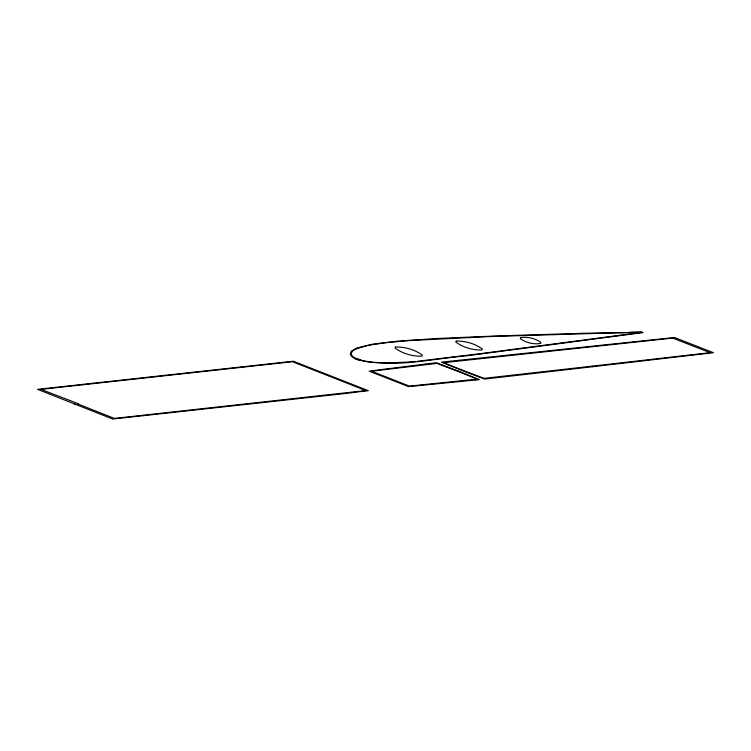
<?xml version="1.0" encoding="UTF-8"?>
<svg xmlns="http://www.w3.org/2000/svg" width="751" height="751" viewBox="0 0 751 751"><rect width="100%" height="100%" fill="white"/><g stroke="black" fill="none" stroke-linecap="round" stroke-linejoin="round"><path stroke-width="1.13" d="M366.76 345.779L357.992 348.248A26.848 6.637 7.7 0 0 357.194 348.558L356.462 348.877A34.17 8.439 7.7 0 0 355.777 349.187L355.139 349.506A38.817 9.585 7.7 0 0 354.556 349.825L352.886 350.999A40.432 9.988 7.7 0 0 352.548 351.318L352.163 351.731A33.044 8.158 7.7 0 0 351.928 352.041L351.693 352.454A26.933 6.656 7.7 0 0 351.515 352.857L351.393 353.345A21.676 5.351 7.7 0 0 351.365 353.627L351.421 354.265A19.826 4.9 7.7 0 0 351.487 354.528L351.731 355.11A21.375 5.276 7.7 0 0 352.003 355.57L352.444 356.124A23.384 5.773 7.7 0 0 353.026 356.716L354.538 357.823M367.615 345.591L370.337 345.047A48.684 12.025 7.7 0 1 371.764 344.775L385 342.841A117.194 28.951 7.7 0 1 386.878 342.625L407.793 340.701A135.011 33.344 7.7 0 1 410.093 340.532L489.239 336.579L616.111 332.843M379.809 369.774L369.192 371.172L408.45 386.596L416.899 385.789M380.353 369.699L425.667 364.028M377.669 370.478L371.651 371.276L409.408 386.108L477.054 379.124A594.332 146.802 7.7 0 0 462.522 373.172L436.96 363.409L377.997 370.44M76.18 404.611L37.55 389.337L293.35 361.212L368.384 390.698L360.771 391.543M592.53 366.741L484.714 379.067L467.554 372.627M701.068 354.134L713.45 352.698L674.501 337.509L441.494 362.123L447.718 364.714M592.53 366.741L701.068 354.134M357.598 359.353L357.673 359.344A18.634 4.6 7.7 0 0 360.227 360.255L360.48 360.32A13.734 3.389 7.7 0 0 365.596 361.494A18.831 4.656 7.7 0 0 367.136 361.747L367.783 361.841A10.767 2.657 7.7 0 0 369.126 362.01L370.159 362.113A34.443 8.505 7.7 0 0 371.219 362.217L371.585 362.245A16.1 3.98 7.7 0 0 373.04 362.348A20.437 5.05 7.7 0 0 375.275 362.442L376.401 362.461A19.432 4.797 7.7 0 1 377.565 362.508L378.373 362.536A24.454 6.046 7.7 0 0 379.584 362.583L381.226 362.62A52.457 12.955 7.7 0 0 382.475 362.649M354.679 358.49L356.659 358.415L360.949 360.105L359.522 360.396L354.275 358.274L351.712 356.49L350.285 354.322L351.29 351.205L356.641 348.089L372.862 344.118L397.476 341.151L436.791 338.504L495.82 335.988L584.034 333.256L642.208 332.308L481.447 353.514L417.443 361.269M425.657 364.028L436.228 362.724L443.024 365.23M77.682 403.897L114.396 418.42L365.84 390.567L292.458 361.729L40.967 389.384L78.508 403.803M143.45 415.66L346.821 393.355M143.45 415.65L112.641 419.03L74.02 403.756M346.802 393.346L360.78 391.543M475.421 380.015L421.292 385.376M475.439 380.025L479.354 379.63L458.41 371.116M417.04 385.779L421.64 385.338M415.425 361.447L407.455 362.066A72.096 17.808 7.7 0 1 405.981 362.16L397.73 362.517M396.819 362.564L383.32 362.658M629.638 332.214L641.429 331.97L643.044 332.599L466.962 355.786C430.163 358.818 391.196 369.389 354.876 358.593M617.284 332.824L626.691 332.618M627.874 332.599L629.047 332.571M357.485 359.297A14.551 3.595 7.7 0 1 356.218 358.734L354.707 357.927M443.034 365.239L458.401 371.107M467.544 372.627L447.727 364.714M520.452 337.753L520.349 338.692C525.963 342.709 533.97 344.756 540.758 343.357L540.851 342.418C535.247 338.401 527.24 336.345 520.452 337.753M456.223 341.123L455.848 342.071C463.095 347.469 472.97 350.313 481.982 349.994L482.358 349.055C475.12 343.648 465.245 340.804 456.223 341.123M395.477 347.065L395.054 348.032C402.48 353.637 412.693 356.518 421.978 356.171L422.4 355.204C414.965 349.59 404.751 346.718 395.477 347.065M592.163 366.15L483.935 378.363L458.373 368.591A594.332 146.802 7.7 0 1 443.841 362.649L672.708 338.1L710.08 352.67L592.163 366.15"/></g></svg>
